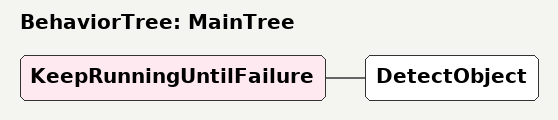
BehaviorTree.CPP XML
<?xml version="1.0" encoding="UTF-8"?>
<root BTCPP_format="4" main_tree_to_execute="MainTree">
  <BehaviorTree ID="MainTree">
    <KeepRunningUntilFailure>
      <DetectObject/>
    </KeepRunningUntilFailure>
  </BehaviorTree>
</root>
